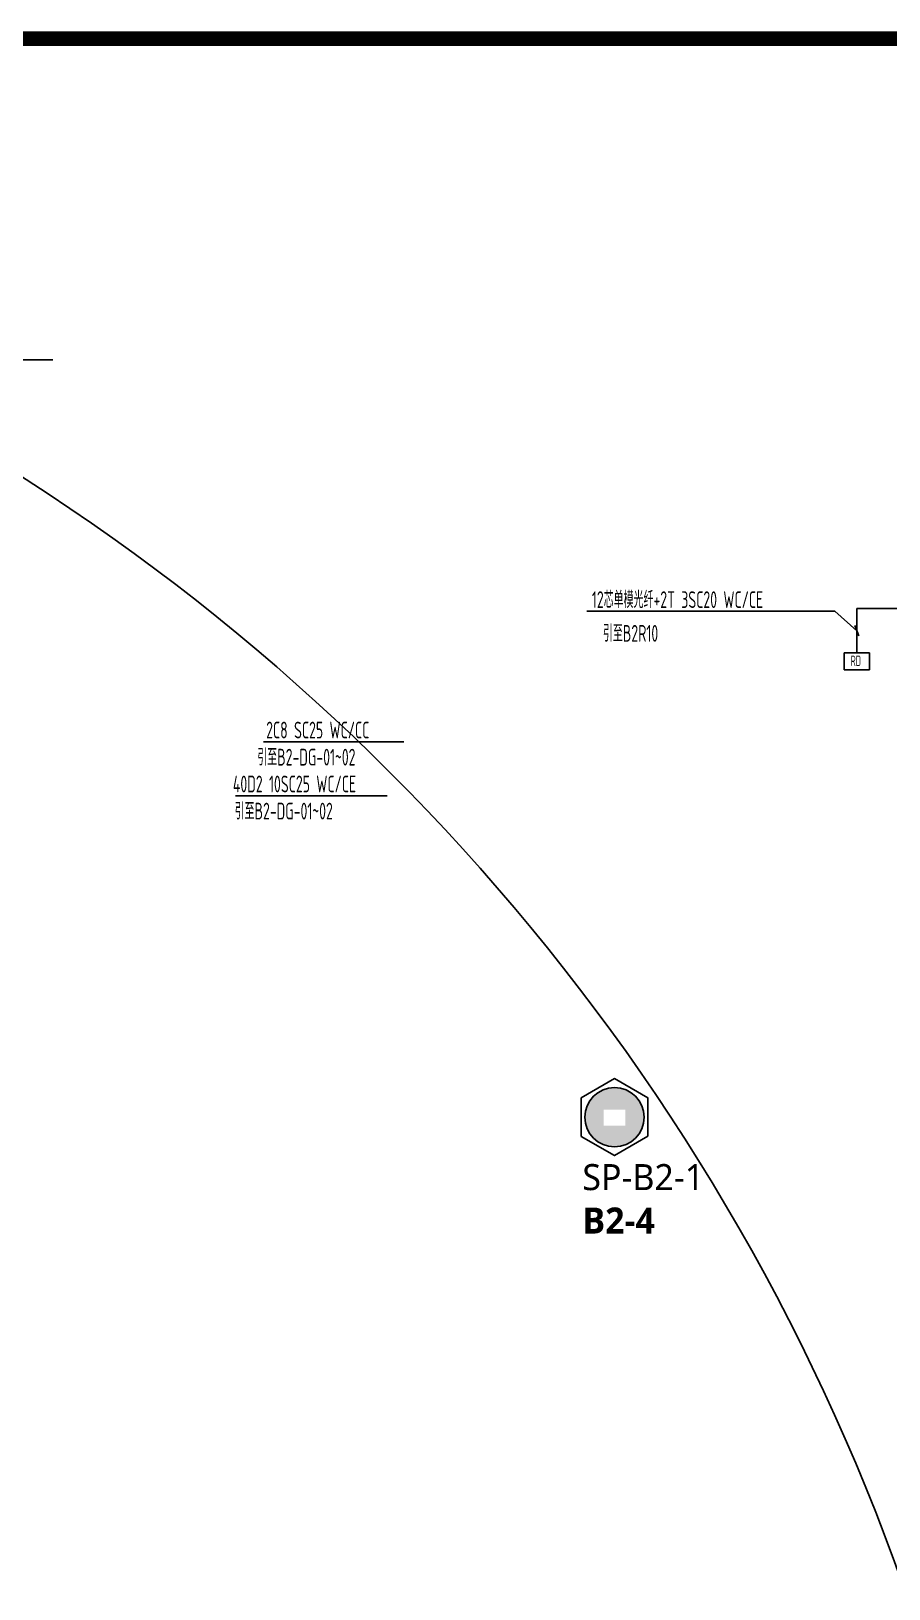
# Model space of a CAD drawing. Extents: x 444086 to 1693832, y -6784 to 371769.
# Drawn here: x 1405584 to 1428649, y 283399 to 325260 of the extents above; entities that cross this region are included whole.
import ezdxf

# ---------------------------------------------------------------- set-up
doc = ezdxf.new("R2010")
doc.units = 0
doc.header["$LTSCALE"] = 1000
doc.header["$MEASUREMENT"] = 0
doc.linetypes.add('SZGX_a-zzgr$0$DASHDOT2', pattern=[6, 3, -1.5, 0, -1.5])
for name, color, linetype in [('AP', 7, 'CONTINUOUS'), ('T-BSA TEXT', 7, '485_LINE'), ('T-R-INTEGRATE', 1, 'CONTINUOUS'), ('T-SYSTEM BLOCK', 4, 'CONTINUOUS'), ('T-TEXT', 7, 'CONTINUOUS'), ('WALL', 9, 'CONTINUOUS'), ('WIRE-通讯', 4, 'CONTINUOUS')]:
    doc.layers.add(name, color=color, linetype=linetype)
doc.layers.add('Arc_建筑红线', color=8, linetype='CONTINUOUS', lineweight=40)
doc.styles.add('GBSTYLE', font='gbxwxt.shx', dxfattribs={"width": 0.6, "bigfont": 'gbhzfs.shx'})
doc.styles.get("Standard").update_dxf_attribs({"font": 'GBENOR', "bigfont": 'GBCBIG'})
doc.linetypes.add('485_LINE', pattern='A,25.7,-3.58,["485",Standard,S=2.54,R=0,X=-3.2,Y=-1.27],-3.85', length=33.13)

# ---------------------------------------------------------------- blocks, each defined once
blk = doc.blocks.new('A$C78FD1D7B')
at = {"layer": 'T-SYSTEM BLOCK'}
blk.add_lwpolyline([(-300, 0), (300, 0), (300, 400), (-300, 400)], close=True, dxfattribs=at)
at = {"layer": 'T-TEXT', "style": 'GBSTYLE', "width": 0.7}
blk.add_text('RD', height=250, dxfattribs=at).set_placement((-149, 88))

msp = doc.modelspace()

# ---------------------------------------------------------------- hatches: boundary and pattern name
at = {"layer": 'WALL', "linetype": 'ByBlock'}
h = msp.add_hatch(dxfattribs=at)
h.set_pattern_fill('ESCHER', color=3)
h.set_pattern_definition([(60, (-1455976.06, -2105693.287), (-30.47999999, -7e-09), [27.94, -2.54]), (180, (-1455976.06, -2105693.287), (15.24, -26.3964543), [27.94, -2.54]), (300, (-1455976.06, -2105693.287), (30.47999999, -7e-09), [27.94, -2.54]), (60, (-1455973.52, -2105693.287), (-30.47999999, -7e-09), [5.08, -25.4]), (300, (-1455973.52, -2105693.287), (30.47999999, -7e-09), [5.08, -25.4]), (60, (-1455977.33, -2105691.087), (-30.47999999, -7e-09), [5.08, -25.4]), (180, (-1455977.33, -2105691.087), (15.24, -26.3964543), [5.08, -25.4]), (300, (-1455977.33, -2105695.487), (30.47999999, -7e-09), [5.08, -25.4]), (180, (-1455977.33, -2105695.487), (15.24, -26.3964543), [5.08, -25.4]), (60, (-1455986.22, -2105693.287), (-30.47999999, -7e-09), [5.08, -25.4]), (300, (-1455986.22, -2105693.287), (30.47999999, -7e-09), [5.08, -25.4]), (60, (-1455970.98, -2105702.086), (-30.47999999, -7e-09), [5.08, -25.4]), (180, (-1455970.98, -2105702.086), (15.24, -26.3964543), [5.08, -25.4]), (300, (-1455970.98, -2105684.488), (30.47999999, -7e-09), [5.08, -25.4]), (180, (-1455970.98, -2105684.488), (15.24, -26.3964543), [5.08, -25.4]), (0, (-1455970.98, -2105688.888), (-15.24, 26.3964543), [17.78, -12.7]), (0, (-1455970.98, -2105697.686), (-15.24, 26.3964543), [17.78, -12.7]), (120, (-1455974.79, -2105686.688), (-30.47999999, 7e-09), [17.78, -12.7]), (120, (-1455982.41, -2105691.087), (-30.47999999, 7e-09), [17.78, -12.7]), (240, (-1455982.41, -2105695.487), (15.23999999, -26.3964543), [17.78, -12.7]), (240, (-1455974.79, -2105699.886), (15.23999999, -26.3964543), [17.78, -12.7])])
h.paths.add_polyline_path([(1420476, 296073, 1), (1422068, 296073, 1)])
h.paths.add_polyline_path([(1421566, 296278), (1421566, 295843), (1420978, 295843), (1420978, 296278)], flags=16)

# ---------------------------------------------------------------- linework, layer by layer
at = {"layer": 'Arc_建筑红线', "color": 20, "linetype": 'SZGX_a-zzgr$0$DASHDOT2', "ltscale": 0.2, "const_width": 400}
msp.add_lwpolyline([(1507132, 303600), (1515132, 311600), (1532552, 311600), (1532552, 325060), (1380092, 325060), (1380092, 311600), (1261882, 311600), (1260632, 309100), (1260632, 224070), (1365922, 224070), (1365922, 129100), (1507132, 129100), (1507132, 303600)], dxfattribs=at)
at = {"layer": 'T-BSA TEXT', "linetype": 'ByBlock'}
for p, q in [((1399823, 316429), (1406170, 316429)), ((1420531, 309670), (1427195, 309670)), ((1427195, 309670), (1427787, 309148)), ((1427840, 309008), (1427735, 309288)), ((1411831, 306159), (1415606, 306159)), ((1411082, 304710), (1415155, 304710))]:
    msp.add_line(p, q, dxfattribs=at)
at = {"layer": 'T-R-INTEGRATE', "color": 4}
for p in [(1427787, 308550), (1436424, 309745, 0)]:
    msp.add_line(p, (1427787, 309745), dxfattribs=at)
at = {"layer": 'T-R-INTEGRATE'}
msp.add_circle((1374018, 264073), 58324, dxfattribs=at)
at = {"layer": 'WALL', "color": 3, "linetype": 'ByBlock'}
msp.add_lwpolyline([(1422170, 295562), (1422167, 296598), (1421269, 297113), (1420373, 296593), (1420376, 295557), (1421274, 295042)], close=True, dxfattribs=at)
msp.add_circle((1421272, 296073), 796, dxfattribs=at)

# ---------------------------------------------------------------- block references
at = {"layer": 'WIRE-通讯', "xscale": 1.125, "yscale": 1.125, "zscale": 1.125}
msp.add_blockref('A$C78FD1D7B', (1427787, 308100), dxfattribs=at)

# ---------------------------------------------------------------- texts
at = {"layer": 'AP', "color": 3, "insert": (1420407, 294814), "char_height": 700, "attachment_point": 1}
msp.add_mtext_dynamic_manual_height_columns('{\\fMicrosoft YaHei|b0|i0|c134|p34;SP-B2-1\\P\\fMicrosoft YaHei|b1|i0|c134|p34;\\C1;B2-4}', width=3644.11, gutter_width=12.5, heights=[0], dxfattribs=at)
at = {"layer": 'T-BSA TEXT', "linetype": 'ByBlock', "style": 'GBSTYLE', "width": 0.7}
for s, p in [('12芯单模光纤+2T 3SC20 WC/CE', (1420663, 309758)), ('引至B2R10', (1420959, 308852)), ('2C8 SC25 WC/CC', (1411904, 306253)), ('引至B2-DG-01~02', (1411665, 305525)), ('40D2 10SC25 WC/CE', (1411009, 304804)), ('引至B2-DG-01~02', (1411056, 304075))]:
    msp.add_text(s, height=450, dxfattribs=at).set_placement(p)

doc.saveas('drawing.dxf')
